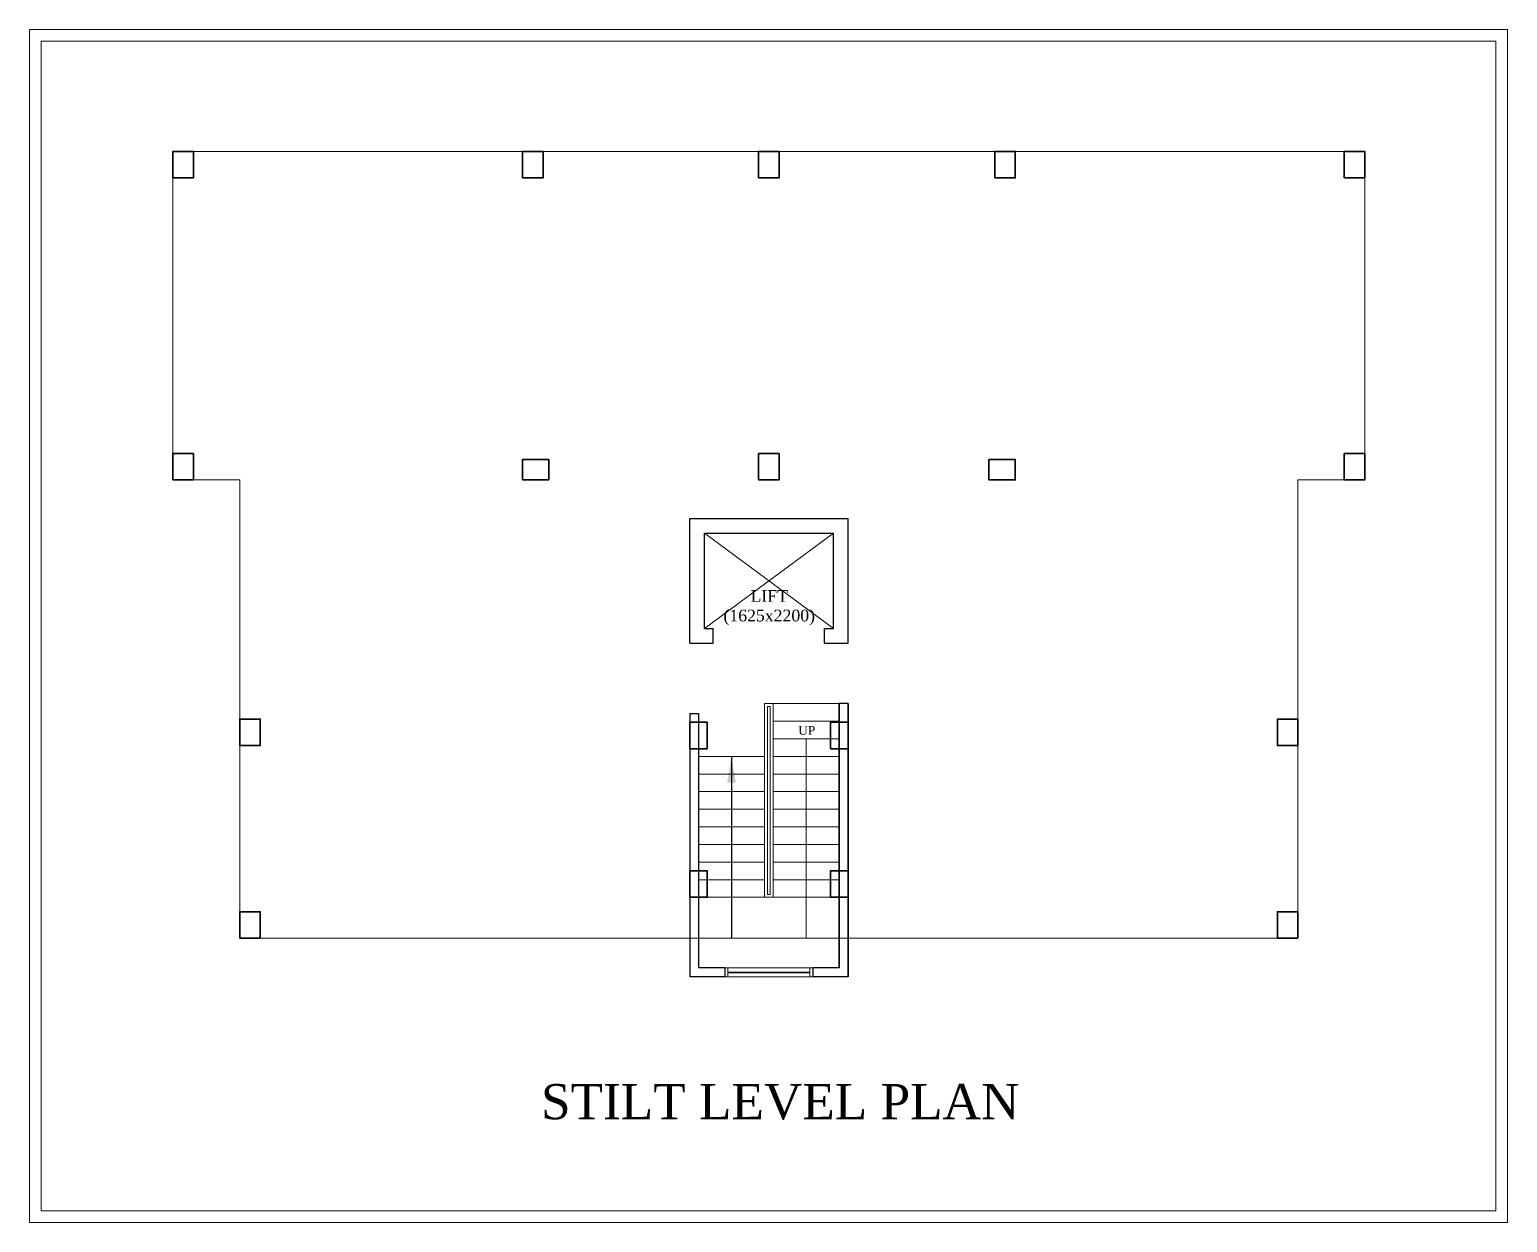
# Model space of a CAD drawing. Header units: inches. Extents: x 0 to 62493, y 0 to 42770.
# Drawn here: x 36434 to 61626, y 6 to 20328 of the extents above; entities that cross this region are included whole.
import ezdxf

# ---------------------------------------------------------------- set-up
doc = ezdxf.new("R2010")
doc.units = ezdxf.units.IN
doc.header["$MEASUREMENT"] = 0
for name, color, linetype, lineweight in [('column', 1, 'Continuous', 35), ('LIFT', 6, 'Continuous', 30), ('LINE', 253, 'Continuous', 9), ('railing', 6, 'Continuous', 9), ('staircase', 1, 'Continuous', 5), ('wall', 254, 'Continuous', 30), ('window', 253, 'Continuous', 9)]:
    doc.layers.add(name, color=color, linetype=linetype, lineweight=lineweight)
doc.layers.add('TEXT', color=104, linetype='Continuous')
doc.styles.add('MONOTXT', font='times.ttf')
doc.styles.get("Standard").update_dxf_attribs({"font": 'arial.ttf'})
doc.dimstyles.get("Standard").update_dxf_attribs({"dimtxt": 0.18, "dimasz": 0.18, "dimexe": 0.18, "dimexo": 0.0625, "dimgap": 0.09, "dimtad": 0, "dimtih": 1, "dimtoh": 1, "dimdec": 4, "dimzin": 0, "dimdsep": 46, "dimtxsty": 'Standard', "dimcen": 0.09, "dimadec": 0, "dimazin": 0, "dimtfac": 1, "dimtdec": 4, "dimtofl": 0, "dimtmove": 0, "dimatfit": 3, "dimfxl": 1, "dimtolj": 1, "dimtzin": 0, "dimarcsym": 0})

msp = doc.modelspace()

# ---------------------------------------------------------------- linework, layer by layer
at = {"layer": 'column'}
for p, q in [((44836.12438, 13005.40818), (44836.12438, 12655.40818)), ((45286.12438, 13005.40818), (44836.12438, 13005.40818)), ((45286.12438, 12655.40818), (45286.12438, 13005.40818)), ((44836.12438, 12655.40818), (45286.12438, 12655.40818))]:
    msp.add_line(p, q, dxfattribs=at)
for points in [[(38876.22125, 17801.1378), (39226.22125, 17801.1378), (39226.22125, 18251.1378), (38876.22125, 18251.1378)], [(44836.12438, 17801.1378), (45186.12438, 17801.1378), (45186.12438, 18251.1378), (44836.12438, 18251.1378)], [(48861.12438, 17801.1378), (49211.12438, 17801.1378), (49211.12438, 18251.1378), (48861.12438, 18251.1378)], [(52886.12438, 17801.1378), (53236.12438, 17801.1378), (53236.12438, 18251.1378), (52886.12438, 18251.1378)], [(58843.3122, 17801.1378), (59193.3122, 17801.1378), (59193.3122, 18251.1378), (58843.3122, 18251.1378)], [(38876.22125, 12655.40818), (39226.22125, 12655.40818), (39226.22125, 13105.40818), (38876.22125, 13105.40818)], [(48861.12438, 12655.40818), (49211.12438, 12655.40818), (49211.12438, 13105.40818), (48861.12438, 13105.40818)], [(58843.3122, 12655.40818), (59193.3122, 12655.40818), (59193.3122, 13105.40818), (58843.3122, 13105.40818)], [(52786.12438, 13005.40818), (52786.12438, 12655.40818), (53236.12438, 12655.40818), (53236.12438, 13005.40818)], [(40015.87058, 8130.47578), (40365.87058, 8130.47578), (40365.87058, 8580.47578), (40015.87058, 8580.47578)], [(58053.66287, 8130.47578), (57703.66287, 8130.47578), (57703.66287, 8580.47578), (58053.66287, 8580.47578)], [(47686.12438, 8075.82524), (47986.12438, 8075.82524), (47986.12438, 8525.82524), (47686.12438, 8525.82524)], [(50086.12438, 8075.82524), (50386.12438, 8075.82524), (50386.12438, 8525.82524), (50086.12438, 8525.82524)], [(47686.12438, 5545.21917), (47986.12438, 5545.21917), (47986.12438, 5995.21917), (47686.12438, 5995.21917)], [(50086.12438, 5545.21917), (50386.12438, 5545.21917), (50386.12438, 5995.21917), (50086.12438, 5995.21917)], [(40015.87058, 4849.8697), (40365.87058, 4849.8697), (40365.87058, 5299.8697), (40015.87058, 5299.8697)], [(58054.17429, 4849.8697), (57704.17429, 4849.8697), (57704.17429, 5299.8697), (58054.17429, 5299.8697)]]:
    msp.add_lwpolyline(points, close=True, dxfattribs=at)
at = {"layer": 'LIFT'}
for p, q in [((47686.12438, 9875.75764), (47686.12438, 12000.75764)), ((47686.12438, 12000.75764), (50386.12438, 12000.75764)), ((50386.12438, 9875.75764), (50386.12438, 12000.75764)), ((47936.12438, 10125.75764), (47936.12438, 11750.75764)), ((47936.12438, 11750.75764), (50136.12438, 11750.75764)), ((50136.12438, 10125.75764), (50136.12438, 11750.75764)), ((47936.12438, 10125.75764), (48086.12438, 10125.75764)), ((48086.12438, 9875.75764), (48086.12438, 10125.75764)), ((49986.12438, 9875.75764), (49986.12438, 10125.75764)), ((49986.12438, 10125.75764), (50136.12438, 10125.75764)), ((47686.12438, 9875.75764), (48086.12438, 9875.75764)), ((49986.12438, 9875.75764), (50386.12438, 9875.75764))]:
    msp.add_line(p, q, dxfattribs=at)
at = {"layer": 'LINE'}
for p, q in [((50136.12438, 10125.75764), (47936.12438, 11750.75764)), ((47936.12438, 10125.75764), (50136.12438, 11750.75764)), ((58054.68571, 4849.8697), (40017.56304, 4849.8697))]:
    msp.add_line(p, q, dxfattribs=at)
msp.add_lwpolyline([(38878.42514, 18251.1378), (59193.82362, 18251.1378), (59193.82362, 12655.40818), (58054.17429, 12655.33351), (58054.17429, 4849.8697), (40017.56304, 4849.8697), (40017.56304, 12655.40818), (38876.22125, 12655.40818), (38876.22125, 18251.1378)], dxfattribs=at)
at = {"layer": 'railing'}
for p, q in [((48962.13455, 8845.21917), (48962.13455, 5545.21917)), ((48962.13455, 8845.21917), (49110.13455, 8845.21917)), ((49110.13455, 8845.21917), (49110.13455, 5545.21917)), ((49012.13455, 8795.21917), (49012.13455, 5595.21917)), ((49012.13455, 8795.21917), (49060.13455, 8795.21917)), ((49060.13455, 8795.21917), (49060.13455, 5595.21917)), ((48962.13455, 5545.21917), (49110.13455, 5545.21917)), ((49012.13455, 5595.21917), (49060.13455, 5595.21917))]:
    msp.add_line(p, q, dxfattribs=at)
at = {"layer": 'staircase'}
for p, q in [((50236.12438, 8845.21917), (49111.12438, 8845.21917)), ((50236.12438, 8545.21917), (49111.12438, 8545.21917)), ((50236.12438, 8245.21917), (49111.12438, 8245.21917)), ((49673.62438, 8245.21917), (49673.62438, 4849.8697)), ((48961.12438, 7945.21917), (47836.12438, 7945.21917)), ((50236.12438, 7945.21917), (49111.12438, 7945.21917)), ((48961.12438, 7645.21917), (47836.12438, 7645.21917)), ((50236.12438, 7645.21917), (49111.12438, 7645.21917)), ((48961.12438, 7345.21917), (47836.12438, 7345.21917)), ((50236.12438, 7345.21917), (49111.12438, 7345.21917)), ((48961.12438, 7045.21917), (47836.12438, 7045.21917)), ((50236.12438, 7045.21917), (49111.12438, 7045.21917)), ((48961.12438, 6745.21917), (47836.12438, 6745.21917)), ((50236.12438, 6745.21917), (49111.12438, 6745.21917)), ((48961.12438, 6445.21917), (47836.12438, 6445.21917)), ((50236.12438, 6445.21917), (49111.12438, 6445.21917)), ((48961.12438, 6145.21917), (47836.12438, 6145.21917)), ((50236.12438, 6145.21917), (49111.12438, 6145.21917)), ((48961.12438, 5845.21917), (47836.12438, 5845.21917)), ((50236.12438, 5845.21917), (49111.12438, 5845.21917)), ((48961.12438, 5545.21917), (47836.12438, 5545.21917)), ((50236.12438, 5545.21917), (49111.12438, 5545.21917)), ((48398.62438, 4849.8697), (49673.62438, 4849.8697))]:
    msp.add_line(p, q, dxfattribs=at)
at = {"layer": 'wall'}
for p, q in [((50236.12438, 4340.71917), (50236.12438, 8845.21917)), ((50386.12438, 8845.21917), (50236.12438, 8845.21917)), ((50236.12438, 8845.21917), (50236.12438, 4340.71917)), ((50386.12438, 8525.82524), (50386.12438, 8845.21917)), ((50386.12438, 8845.21917), (50386.12438, 4190.71917)), ((47686.12438, 8675.75764), (47836.12438, 8675.75764)), ((47686.12438, 8675.75764), (47686.12438, 4190.71917)), ((47836.12438, 8675.75764), (47836.12438, 4340.71917)), ((50386.12438, 5695.21917), (50386.12438, 8375.82524)), ((50386.12438, 4190.71917), (50386.12438, 5545.21917)), ((48286.12438, 4340.71917), (47836.12438, 4340.71917)), ((48286.12438, 4340.71917), (48286.12438, 4190.71917)), ((50236.12438, 4340.71917), (49786.12438, 4340.71917)), ((49786.12438, 4340.71917), (49786.12438, 4190.71917)), ((48286.12438, 4190.71917), (47686.12438, 4190.71917)), ((50386.12438, 4190.71917), (49786.12438, 4190.71917))]:
    msp.add_line(p, q, dxfattribs=at)
at = {"layer": 'wall', "lineweight": 0}
for points in [[(61625.68493, 20328.25276), (36433.65161, 20328.25276), (36433.65161, 5.7011), (61625.68493, 5.7011)], [(61425.68493, 20128.25276), (36633.65161, 20128.25276), (36633.65161, 205.7011), (61425.68493, 205.7011)]]:
    msp.add_lwpolyline(points, close=True, dxfattribs=at)
at = {"layer": 'window', "lineweight": 18}
for p, q in [((48286.12438, 4340.71917), (48336.12438, 4340.71917)), ((48336.12438, 4340.71917), (48336.12438, 4190.71917)), ((49736.12438, 4340.71917), (49736.12438, 4190.71917)), ((49736.12438, 4340.71917), (49786.12438, 4340.71917)), ((48336.12438, 4190.71917), (48286.12438, 4190.71917)), ((49736.12438, 4190.71917), (49786.12438, 4190.71917))]:
    msp.add_line(p, q, dxfattribs=at)
at = {"layer": 'window', "lineweight": 15}
for p, q in [((48336.12438, 4340.71917), (49736.12438, 4340.71917)), ((49736.12438, 4190.71917), (48336.12438, 4190.71917))]:
    msp.add_line(p, q, dxfattribs=at)
at = {"layer": 'window', "color": 161, "lineweight": 13}
for p, q in [((49736.12438, 4270.71917), (48336.12438, 4270.71917)), ((49736.12438, 4260.71917), (48336.12438, 4260.71917))]:
    msp.add_line(p, q, dxfattribs=at)

# ---------------------------------------------------------------- texts
at = {"layer": 'TEXT', "style": 'MONOTXT'}
for s, insert, char_height, width, attachment_point in [('\\pxqc;LIFT\\P(1625x2200)', (47316.79139, 10778.70308), 200, 3450.6072833, 1), ('\\pxqc;UP', (48846.02305, 8464.114), 150, 1671.2759632, 1), ('\\pxqc;STILT LEVEL PLAN', (58812.54411, 2364.34744), 600, 19166.8190321, 3)]:
    msp.add_mtext(s, dxfattribs=dict(at, insert=insert, char_height=char_height, width=width, attachment_point=attachment_point))

# ---------------------------------------------------------------- leaders
at = {"layer": 'staircase'}
msp.add_leader([(48398.62438, 7945.21917), (48398.62438, 4849.8697)], dimstyle='Standard', override={"dimasz": 450, "dimgap": 25, "dimtad": 0}, dxfattribs=at)

doc.saveas('drawing.dxf')
